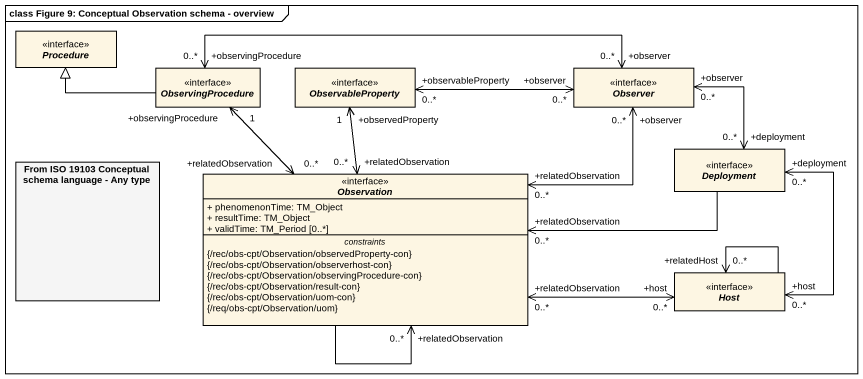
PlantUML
@startuml
mainframe class Figure 9: Conceptual Observation schema - overview
allowmixing
hide circle
hide empty members
skinparam classAttributeIconSize 0
interface Procedure
interface ObservingProcedure
interface ObservableProperty
interface Observer
interface Deployment
rectangle "From ISO 19103 Conceptual schema language - Any type" as From_ISO_19103_Conceptual #F5F5F5
interface Observation {
  + phenomenonTime: TM_Object
  + resultTime: TM_Object
  + validTime: TM_Period [0..*]
  -- constraints --
  {/rec/obs-cpt/Observation/observedProperty-con}
  {/rec/obs-cpt/Observation/observerhost-con}
  {/rec/obs-cpt/Observation/observingProcedure-con}
  {/rec/obs-cpt/Observation/result-con}
  {/rec/obs-cpt/Observation/uom-con}
  {/req/obs-cpt/Observation/uom}
}
interface Host
ObservingProcedure -left-|> Procedure
Observer "+observer\n0..*" <-left-> "+observingProcedure\n0..*" ObservingProcedure
Observer "+observer\n0..*" <-left-> "+observableProperty\n0..*" ObservableProperty
Observer "+observer\n0..*" <--> "+deployment\n0..*" Deployment
Deployment -left-> "+relatedObservation\n0..*" Observation
Observation "+relatedObservation\n0..*" <-up-> "+observingProcedure\n1" ObservingProcedure
Observation "+relatedObservation\n0..*" <-up-> "+observedProperty\n1" ObservableProperty
Observation "+relatedObservation\n0..*" <-up-> "+observer\n0..*" Observer
Observation --> "+relatedObservation\n0..*" Observation
Host "+host\n0..*" <-up-> "+deployment\n0..*" Deployment
Host "+host\n0..*" <-left-> "+relatedObservation\n0..*" Observation
Host --> "+relatedHost\n0..*" Host
@enduml
